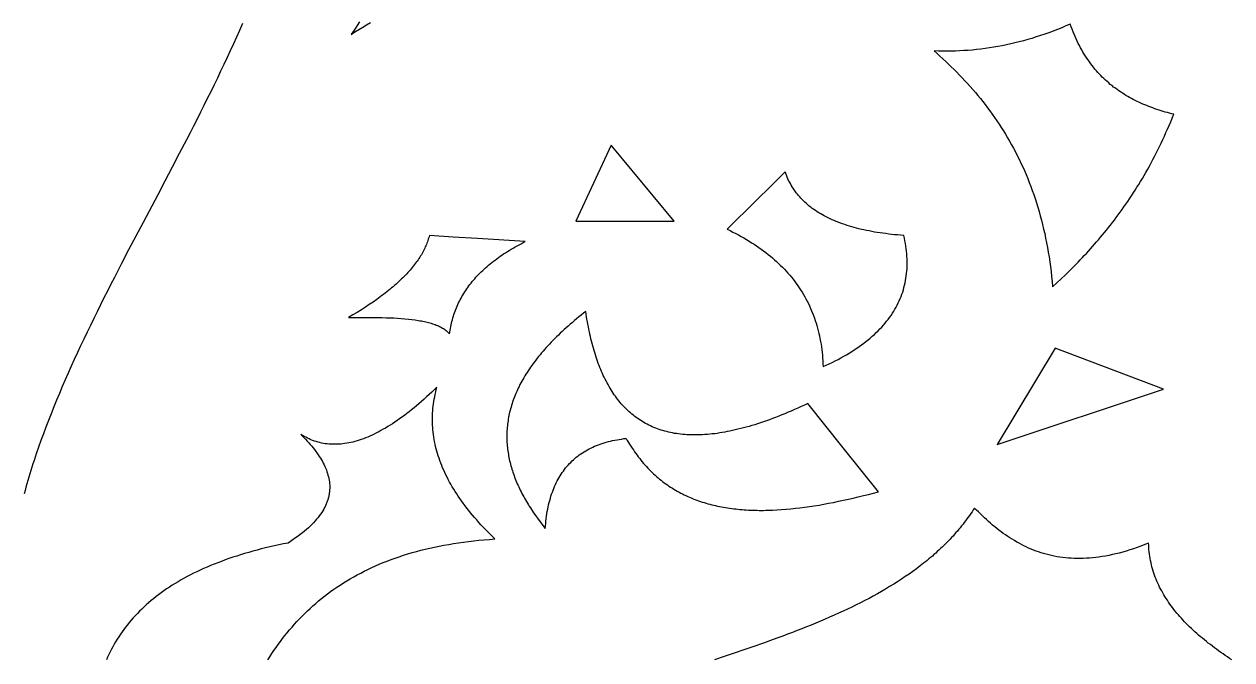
# Model space of a CAD drawing. Extents: x -4113 to -3113, y 1469 to 2469.
# Drawn here: x -3759.7 to -3619.1, y 1704.9 to 1778.9 of the extents above; entities that cross this region are included whole.
import ezdxf

# ---------------------------------------------------------------- set-up
doc = ezdxf.new("R2010")
doc.units = 0
doc.layers.add('PLAN_1', color=18, linetype='CONTINUOUS')

msp = doc.modelspace()

# ---------------------------------------------------------------- linework, layer by layer
at = {"layer": 'PLAN_1'}
for points in [[(-3734.3, 1779), (-3734.64, 1778.21), (-3734.99, 1777.42), (-3735.35, 1776.63), (-3735.71, 1775.83), (-3736.08, 1775.04), (-3736.45, 1774.25), (-3736.83, 1773.45), (-3737.21, 1772.65), (-3737.59, 1771.86), (-3737.98, 1771.06), (-3738.38, 1770.26), (-3738.77, 1769.47), (-3739.17, 1768.67), (-3739.58, 1767.87), (-3739.98, 1767.07), (-3740.39, 1766.27), (-3740.81, 1765.47), (-3741.64, 1763.86), (-3742.47, 1762.26), (-3743.32, 1760.66), (-3744.16, 1759.05), (-3745.86, 1755.84), (-3746.7, 1754.24), (-3747.54, 1752.64), (-3748.37, 1751.04), (-3749.2, 1749.43), (-3749.61, 1748.63), (-3750.01, 1747.84), (-3750.41, 1747.04), (-3750.81, 1746.24), (-3751.21, 1745.44), (-3751.6, 1744.64), (-3751.99, 1743.85), (-3752.38, 1743.05), (-3752.76, 1742.25), (-3753.13, 1741.46), (-3753.5, 1740.67), (-3753.87, 1739.87), (-3754.22, 1739.08), (-3754.58, 1738.29), (-3754.93, 1737.5), (-3755.27, 1736.71), (-3755.6, 1735.92), (-3755.93, 1735.13), (-3756.25, 1734.35), (-3756.57, 1733.56), (-3756.88, 1732.78), (-3757.18, 1732), (-3757.47, 1731.21), (-3757.75, 1730.43), (-3758.03, 1729.65), (-3758.29, 1728.88), (-3758.42, 1728.49), (-3758.55, 1728.1), (-3758.68, 1727.71), (-3758.8, 1727.32), (-3758.92, 1726.94), (-3759.04, 1726.55), (-3759.16, 1726.16), (-3759.27, 1725.78), (-3759.38, 1725.39), (-3759.49, 1725.01), (-3759.6, 1724.62), (-3759.7, 1724.24)], [(-3720.65, 1779.19), (-3721.14, 1778.47), (-3721.65, 1777.74), (-3721.19, 1778.03), (-3720.74, 1778.31), (-3720.29, 1778.59), (-3719.83, 1778.86), (-3719.38, 1779.13)], [(-3731.34, 1704.88), (-3731.1, 1705.24), (-3730.87, 1705.61), (-3730.63, 1705.97), (-3730.38, 1706.32), (-3730.13, 1706.68), (-3729.87, 1707.03), (-3729.61, 1707.37), (-3729.35, 1707.71), (-3729.08, 1708.05), (-3728.8, 1708.38), (-3728.52, 1708.71), (-3728.23, 1709.03), (-3727.94, 1709.35), (-3727.64, 1709.67), (-3727.34, 1709.98), (-3727.04, 1710.28), (-3726.72, 1710.59), (-3726.41, 1710.88), (-3726.08, 1711.18), (-3725.75, 1711.46), (-3725.42, 1711.75), (-3725.08, 1712.03), (-3724.73, 1712.3), (-3724.38, 1712.57), (-3724.02, 1712.84), (-3723.66, 1713.1), (-3723.29, 1713.35), (-3722.91, 1713.6), (-3722.53, 1713.85), (-3722.14, 1714.09), (-3721.74, 1714.32), (-3721.34, 1714.55), (-3720.94, 1714.78), (-3720.52, 1715), (-3720.1, 1715.21), (-3719.68, 1715.42), (-3719.24, 1715.63), (-3718.8, 1715.83), (-3718.36, 1716.02), (-3717.91, 1716.21), (-3717.45, 1716.39), (-3716.98, 1716.57), (-3716.51, 1716.74), (-3716.03, 1716.9), (-3715.54, 1717.06), (-3715.05, 1717.22), (-3714.54, 1717.37), (-3714.04, 1717.51), (-3713.52, 1717.65), (-3713, 1717.78), (-3712.47, 1717.9), (-3711.93, 1718.02), (-3711.39, 1718.13), (-3710.83, 1718.24), (-3710.27, 1718.34), (-3709.71, 1718.44), (-3709.13, 1718.53), (-3708.55, 1718.61), (-3707.96, 1718.68), (-3707.36, 1718.75), (-3706.75, 1718.82), (-3706.14, 1718.87), (-3705.52, 1718.92), (-3704.89, 1718.97), (-3705.17, 1719.24), (-3705.45, 1719.52), (-3705.73, 1719.8), (-3706, 1720.07), (-3706.26, 1720.35), (-3706.52, 1720.63), (-3706.77, 1720.9), (-3707.02, 1721.18), (-3707.26, 1721.46), (-3707.49, 1721.73), (-3707.72, 1722.01), (-3707.94, 1722.29), (-3708.16, 1722.56), (-3708.37, 1722.84), (-3708.58, 1723.12), (-3708.78, 1723.39), (-3708.97, 1723.67), (-3709.16, 1723.94), (-3709.34, 1724.22), (-3709.52, 1724.5), (-3709.69, 1724.77), (-3709.86, 1725.05), (-3710.02, 1725.33), (-3710.17, 1725.6), (-3710.32, 1725.88), (-3710.47, 1726.15), (-3710.6, 1726.43), (-3710.73, 1726.71), (-3710.86, 1726.98), (-3710.98, 1727.26), (-3711.09, 1727.54), (-3711.2, 1727.81), (-3711.3, 1728.09), (-3711.4, 1728.36), (-3711.49, 1728.64), (-3711.58, 1728.92), (-3711.66, 1729.19), (-3711.73, 1729.47), (-3711.8, 1729.74), (-3711.86, 1730.02), (-3711.92, 1730.3), (-3711.97, 1730.57), (-3712.02, 1730.85), (-3712.06, 1731.12), (-3712.09, 1731.4), (-3712.12, 1731.68), (-3712.14, 1731.95), (-3712.16, 1732.23), (-3712.17, 1732.5), (-3712.17, 1732.78), (-3712.17, 1733.06), (-3712.17, 1733.33), (-3712.16, 1733.61), (-3712.14, 1733.88), (-3712.12, 1734.16), (-3712.09, 1734.43), (-3712.05, 1734.71), (-3712.01, 1734.99), (-3711.97, 1735.26), (-3711.91, 1735.54), (-3711.86, 1735.81), (-3711.79, 1736.09), (-3711.72, 1736.37), (-3711.65, 1736.64), (-3711.95, 1736.35), (-3712.25, 1736.07), (-3712.55, 1735.79), (-3712.85, 1735.51), (-3713.14, 1735.25), (-3713.44, 1734.99), (-3713.73, 1734.74), (-3714.02, 1734.49), (-3714.31, 1734.25), (-3714.59, 1734.02), (-3714.88, 1733.79), (-3715.16, 1733.57), (-3715.44, 1733.36), (-3715.72, 1733.15), (-3716, 1732.95), (-3716.28, 1732.76), (-3716.55, 1732.57), (-3716.82, 1732.39), (-3717.09, 1732.22), (-3717.36, 1732.05), (-3717.63, 1731.89), (-3717.9, 1731.74), (-3718.16, 1731.59), (-3718.42, 1731.45), (-3718.68, 1731.31), (-3718.94, 1731.18), (-3719.2, 1731.06), (-3719.46, 1730.95), (-3719.71, 1730.84), (-3719.96, 1730.73), (-3720.21, 1730.64), (-3720.46, 1730.55), (-3720.71, 1730.47), (-3720.95, 1730.39), (-3721.2, 1730.32), (-3721.44, 1730.26), (-3721.68, 1730.2), (-3721.92, 1730.15), (-3722.15, 1730.11), (-3722.39, 1730.07), (-3722.62, 1730.04), (-3722.85, 1730.02), (-3723.08, 1730), (-3723.31, 1729.99), (-3723.54, 1729.99), (-3723.76, 1729.99), (-3723.98, 1730), (-3724.2, 1730.01), (-3724.42, 1730.04), (-3724.64, 1730.06), (-3724.86, 1730.1), (-3725.07, 1730.14), (-3725.28, 1730.19), (-3725.49, 1730.25), (-3725.7, 1730.31), (-3725.91, 1730.37), (-3726.12, 1730.45), (-3726.32, 1730.53), (-3726.52, 1730.62), (-3726.72, 1730.71), (-3726.92, 1730.81), (-3727.12, 1730.92), (-3727.31, 1731.03), (-3727.51, 1731.15), (-3727.31, 1730.96), (-3727.11, 1730.76), (-3726.92, 1730.56), (-3726.74, 1730.36), (-3726.56, 1730.16), (-3726.39, 1729.97), (-3726.22, 1729.77), (-3726.06, 1729.57), (-3725.9, 1729.37), (-3725.75, 1729.17), (-3725.61, 1728.98), (-3725.47, 1728.78), (-3725.34, 1728.58), (-3725.22, 1728.38), (-3725.1, 1728.18), (-3724.98, 1727.99), (-3724.88, 1727.79), (-3724.78, 1727.59), (-3724.69, 1727.39), (-3724.6, 1727.19), (-3724.52, 1727), (-3724.45, 1726.8), (-3724.38, 1726.6), (-3724.33, 1726.4), (-3724.28, 1726.2), (-3724.23, 1726.01), (-3724.2, 1725.81), (-3724.17, 1725.61), (-3724.15, 1725.41), (-3724.13, 1725.21), (-3724.13, 1725.02), (-3724.13, 1724.82), (-3724.14, 1724.72), (-3724.14, 1724.62), (-3724.15, 1724.52), (-3724.16, 1724.42), (-3724.18, 1724.32), (-3724.19, 1724.23), (-3724.21, 1724.13), (-3724.23, 1724.03), (-3724.25, 1723.93), (-3724.27, 1723.83), (-3724.3, 1723.73), (-3724.32, 1723.63), (-3724.35, 1723.53), (-3724.38, 1723.43), (-3724.42, 1723.34), (-3724.45, 1723.24), (-3724.49, 1723.14), (-3724.53, 1723.04), (-3724.58, 1722.94), (-3724.62, 1722.84), (-3724.67, 1722.74), (-3724.72, 1722.64), (-3724.77, 1722.54), (-3724.82, 1722.45), (-3724.94, 1722.25), (-3725.06, 1722.05), (-3725.2, 1721.85), (-3725.34, 1721.65), (-3725.49, 1721.46), (-3725.65, 1721.26), (-3725.82, 1721.06), (-3726.01, 1720.86), (-3726.2, 1720.67), (-3726.4, 1720.47), (-3726.61, 1720.27), (-3726.83, 1720.07), (-3727.06, 1719.88), (-3727.31, 1719.68), (-3727.56, 1719.48), (-3727.82, 1719.28), (-3728.1, 1719.08), (-3728.38, 1718.89), (-3728.68, 1718.69), (-3728.98, 1718.49), (-3729.52, 1718.38), (-3730.05, 1718.27), (-3730.57, 1718.16), (-3731.09, 1718.04), (-3731.6, 1717.92), (-3732.1, 1717.8), (-3732.59, 1717.67), (-3733.08, 1717.54), (-3733.56, 1717.4), (-3734.04, 1717.27), (-3734.5, 1717.12), (-3734.96, 1716.98), (-3735.42, 1716.83), (-3735.87, 1716.68), (-3736.31, 1716.52), (-3736.74, 1716.36), (-3737.17, 1716.2), (-3737.59, 1716.03), (-3738, 1715.86), (-3738.41, 1715.69), (-3738.81, 1715.52), (-3739.21, 1715.34), (-3739.59, 1715.15), (-3739.98, 1714.97), (-3740.35, 1714.78), (-3740.72, 1714.58), (-3741.08, 1714.39), (-3741.44, 1714.19), (-3741.79, 1713.99), (-3742.13, 1713.78), (-3742.47, 1713.57), (-3742.8, 1713.36), (-3743.12, 1713.14), (-3743.44, 1712.92), (-3743.75, 1712.7), (-3744.05, 1712.47), (-3744.35, 1712.25), (-3744.65, 1712.01), (-3744.93, 1711.78), (-3745.21, 1711.54), (-3745.49, 1711.3), (-3745.75, 1711.05), (-3746.02, 1710.8), (-3746.27, 1710.55), (-3746.52, 1710.3), (-3746.76, 1710.04), (-3747, 1709.78), (-3747.23, 1709.52), (-3747.46, 1709.25), (-3747.68, 1708.98), (-3747.89, 1708.71), (-3748.1, 1708.43), (-3748.3, 1708.15), (-3748.49, 1707.87), (-3748.68, 1707.58), (-3748.87, 1707.29), (-3749.05, 1707), (-3749.22, 1706.71), (-3749.38, 1706.41), (-3749.54, 1706.11), (-3749.7, 1705.81), (-3749.85, 1705.5), (-3749.99, 1705.19), (-3750.13, 1704.88)], [(-3619.1, 1704.88), (-3619.36, 1705.05), (-3619.62, 1705.22), (-3619.88, 1705.4), (-3620.13, 1705.58), (-3620.39, 1705.75), (-3620.64, 1705.93), (-3620.88, 1706.11), (-3621.13, 1706.29), (-3621.37, 1706.47), (-3621.6, 1706.66), (-3621.84, 1706.84), (-3622.07, 1707.02), (-3622.3, 1707.21), (-3622.53, 1707.4), (-3622.75, 1707.58), (-3622.97, 1707.77), (-3623.18, 1707.96), (-3623.4, 1708.16), (-3623.61, 1708.35), (-3623.81, 1708.54), (-3624.02, 1708.74), (-3624.21, 1708.93), (-3624.41, 1709.13), (-3624.6, 1709.33), (-3624.79, 1709.53), (-3624.98, 1709.73), (-3625.16, 1709.93), (-3625.33, 1710.14), (-3625.51, 1710.34), (-3625.68, 1710.55), (-3625.84, 1710.76), (-3626, 1710.97), (-3626.16, 1711.18), (-3626.31, 1711.39), (-3626.46, 1711.6), (-3626.61, 1711.82), (-3626.75, 1712.03), (-3626.89, 1712.25), (-3627.02, 1712.47), (-3627.15, 1712.69), (-3627.27, 1712.91), (-3627.39, 1713.14), (-3627.51, 1713.36), (-3627.62, 1713.59), (-3627.72, 1713.82), (-3627.82, 1714.05), (-3627.92, 1714.28), (-3628.01, 1714.52), (-3628.1, 1714.75), (-3628.18, 1714.99), (-3628.26, 1715.23), (-3628.33, 1715.47), (-3628.4, 1715.71), (-3628.46, 1715.95), (-3628.51, 1716.2), (-3628.57, 1716.45), (-3628.61, 1716.7), (-3628.66, 1716.95), (-3628.69, 1717.2), (-3628.72, 1717.45), (-3628.75, 1717.71), (-3628.77, 1717.97), (-3628.78, 1718.23), (-3628.79, 1718.49), (-3629.24, 1718.31), (-3629.68, 1718.14), (-3630.11, 1717.98), (-3630.54, 1717.83), (-3630.97, 1717.69), (-3631.39, 1717.56), (-3631.8, 1717.44), (-3632.21, 1717.33), (-3632.61, 1717.23), (-3633.01, 1717.14), (-3633.41, 1717.05), (-3633.8, 1716.98), (-3634.18, 1716.91), (-3634.57, 1716.85), (-3634.94, 1716.81), (-3635.31, 1716.77), (-3635.68, 1716.73), (-3636.04, 1716.71), (-3636.4, 1716.69), (-3636.76, 1716.69), (-3637.11, 1716.69), (-3637.45, 1716.69), (-3637.8, 1716.71), (-3638.13, 1716.73), (-3638.47, 1716.76), (-3638.8, 1716.8), (-3639.12, 1716.85), (-3639.45, 1716.9), (-3639.77, 1716.96), (-3640.08, 1717.03), (-3640.39, 1717.1), (-3640.7, 1717.18), (-3641.01, 1717.26), (-3641.31, 1717.36), (-3641.61, 1717.46), (-3641.9, 1717.56), (-3642.19, 1717.67), (-3642.48, 1717.79), (-3642.76, 1717.91), (-3643.05, 1718.04), (-3643.33, 1718.18), (-3643.6, 1718.32), (-3643.88, 1718.46), (-3644.15, 1718.61), (-3644.41, 1718.77), (-3644.68, 1718.93), (-3644.94, 1719.1), (-3645.2, 1719.27), (-3645.46, 1719.44), (-3645.71, 1719.62), (-3645.97, 1719.81), (-3646.22, 1720), (-3646.46, 1720.19), (-3646.71, 1720.39), (-3646.95, 1720.59), (-3647.2, 1720.8), (-3647.44, 1721), (-3647.67, 1721.22), (-3647.91, 1721.43), (-3648.14, 1721.65), (-3648.37, 1721.88), (-3648.61, 1722.11), (-3648.83, 1722.34), (-3649.06, 1722.57), (-3649.2, 1722.35), (-3649.34, 1722.14), (-3649.49, 1721.92), (-3649.64, 1721.71), (-3649.78, 1721.5), (-3649.94, 1721.3), (-3650.09, 1721.09), (-3650.25, 1720.89), (-3650.4, 1720.68), (-3650.56, 1720.48), (-3650.72, 1720.28), (-3650.89, 1720.09), (-3651.05, 1719.89), (-3651.22, 1719.7), (-3651.39, 1719.51), (-3651.56, 1719.31), (-3651.74, 1719.13), (-3651.91, 1718.94), (-3652.09, 1718.75), (-3652.27, 1718.57), (-3652.45, 1718.39), (-3652.64, 1718.2), (-3652.82, 1718.02), (-3653.01, 1717.85), (-3653.2, 1717.67), (-3653.39, 1717.49), (-3653.58, 1717.32), (-3653.78, 1717.15), (-3653.97, 1716.98), (-3654.17, 1716.81), (-3654.37, 1716.64), (-3654.57, 1716.47), (-3654.78, 1716.31), (-3654.98, 1716.14), (-3655.19, 1715.98), (-3655.4, 1715.82), (-3655.61, 1715.66), (-3655.82, 1715.5), (-3656.24, 1715.19), (-3656.68, 1714.88), (-3657.12, 1714.58), (-3657.56, 1714.28), (-3658.02, 1713.98), (-3658.47, 1713.69), (-3658.94, 1713.41), (-3659.41, 1713.13), (-3659.88, 1712.85), (-3660.36, 1712.58), (-3660.84, 1712.32), (-3661.33, 1712.05), (-3661.83, 1711.79), (-3662.33, 1711.54), (-3662.83, 1711.29), (-3663.34, 1711.04), (-3663.85, 1710.79), (-3664.36, 1710.55), (-3664.88, 1710.31), (-3665.41, 1710.08), (-3665.93, 1709.84), (-3666.46, 1709.61), (-3667, 1709.39), (-3667.54, 1709.16), (-3668.08, 1708.94), (-3668.62, 1708.72), (-3669.17, 1708.51), (-3669.72, 1708.29), (-3670.27, 1708.08), (-3670.82, 1707.87), (-3671.38, 1707.66), (-3671.94, 1707.45), (-3672.5, 1707.25), (-3673.63, 1706.84), (-3674.76, 1706.44), (-3675.9, 1706.05), (-3677.04, 1705.65), (-3678.19, 1705.26), (-3679.34, 1704.88)]]:
    msp.add_lwpolyline(points, dxfattribs=at)
for points in [[(-3637.91, 1778.94), (-3638.41, 1778.72), (-3638.9, 1778.52), (-3639.4, 1778.32), (-3639.89, 1778.13), (-3640.39, 1777.94), (-3640.88, 1777.77), (-3641.38, 1777.6), (-3641.87, 1777.44), (-3642.37, 1777.28), (-3642.87, 1777.14), (-3643.36, 1777), (-3643.86, 1776.87), (-3644.35, 1776.74), (-3644.85, 1776.63), (-3645.34, 1776.52), (-3645.84, 1776.42), (-3646.33, 1776.32), (-3646.83, 1776.24), (-3647.32, 1776.16), (-3647.82, 1776.09), (-3648.32, 1776.02), (-3648.81, 1775.97), (-3649.31, 1775.92), (-3649.8, 1775.88), (-3650.3, 1775.85), (-3650.79, 1775.82), (-3651.29, 1775.8), (-3651.78, 1775.79), (-3652.28, 1775.79), (-3652.78, 1775.79), (-3653.27, 1775.8), (-3653.77, 1775.82), (-3653.42, 1775.52), (-3653.08, 1775.22), (-3652.75, 1774.91), (-3652.41, 1774.6), (-3652.08, 1774.29), (-3651.76, 1773.97), (-3651.43, 1773.65), (-3651.11, 1773.33), (-3650.79, 1773.01), (-3650.48, 1772.68), (-3650.17, 1772.35), (-3649.86, 1772.01), (-3649.56, 1771.67), (-3649.26, 1771.33), (-3648.96, 1770.98), (-3648.67, 1770.63), (-3648.38, 1770.28), (-3648.09, 1769.92), (-3647.81, 1769.56), (-3647.53, 1769.19), (-3647.26, 1768.82), (-3646.99, 1768.45), (-3646.72, 1768.07), (-3646.46, 1767.69), (-3646.2, 1767.3), (-3645.95, 1766.91), (-3645.7, 1766.52), (-3645.45, 1766.12), (-3645.21, 1765.71), (-3644.98, 1765.31), (-3644.74, 1764.89), (-3644.52, 1764.48), (-3644.29, 1764.05), (-3644.08, 1763.63), (-3643.86, 1763.2), (-3643.66, 1762.76), (-3643.45, 1762.32), (-3643.25, 1761.87), (-3643.06, 1761.42), (-3642.87, 1760.97), (-3642.69, 1760.5), (-3642.51, 1760.04), (-3642.33, 1759.57), (-3642.16, 1759.09), (-3642, 1758.61), (-3641.84, 1758.12), (-3641.69, 1757.62), (-3641.54, 1757.13), (-3641.4, 1756.62), (-3641.27, 1756.11), (-3641.13, 1755.6), (-3641.01, 1755.07), (-3640.89, 1754.55), (-3640.78, 1754.01), (-3640.67, 1753.48), (-3640.57, 1752.93), (-3640.47, 1752.38), (-3640.38, 1751.82), (-3640.3, 1751.26), (-3640.22, 1750.69), (-3640.14, 1750.12), (-3640.08, 1749.53), (-3640.02, 1748.95), (-3639.97, 1748.35), (-3639.47, 1748.81), (-3638.97, 1749.28), (-3638.47, 1749.75), (-3637.98, 1750.23), (-3637.49, 1750.72), (-3637, 1751.22), (-3636.76, 1751.47), (-3636.52, 1751.72), (-3636.28, 1751.97), (-3636.04, 1752.23), (-3635.8, 1752.49), (-3635.56, 1752.76), (-3635.32, 1753.02), (-3635.08, 1753.29), (-3634.85, 1753.56), (-3634.61, 1753.83), (-3634.38, 1754.11), (-3634.15, 1754.38), (-3633.91, 1754.67), (-3633.68, 1754.95), (-3633.45, 1755.24), (-3633.23, 1755.53), (-3633, 1755.82), (-3632.77, 1756.11), (-3632.55, 1756.41), (-3632.32, 1756.72), (-3632.1, 1757.02), (-3631.88, 1757.33), (-3631.66, 1757.64), (-3631.44, 1757.96), (-3631.22, 1758.28), (-3631, 1758.6), (-3630.78, 1758.93), (-3630.57, 1759.26), (-3630.36, 1759.59), (-3630.15, 1759.93), (-3629.93, 1760.27), (-3629.73, 1760.61), (-3629.52, 1760.96), (-3629.31, 1761.32), (-3629.11, 1761.67), (-3628.9, 1762.04), (-3628.7, 1762.4), (-3628.5, 1762.77), (-3628.3, 1763.15), (-3628.1, 1763.52), (-3627.91, 1763.91), (-3627.71, 1764.29), (-3627.52, 1764.69), (-3627.33, 1765.08), (-3627.14, 1765.48), (-3626.95, 1765.89), (-3626.77, 1766.3), (-3626.58, 1766.72), (-3626.4, 1767.14), (-3626.22, 1767.56), (-3626.04, 1767.99), (-3625.86, 1768.43), (-3626.11, 1768.49), (-3626.36, 1768.56), (-3626.61, 1768.63), (-3626.85, 1768.7), (-3627.09, 1768.77), (-3627.34, 1768.84), (-3627.58, 1768.92), (-3627.82, 1769), (-3628.06, 1769.08), (-3628.29, 1769.17), (-3628.53, 1769.26), (-3628.76, 1769.34), (-3628.99, 1769.44), (-3629.22, 1769.53), (-3629.45, 1769.63), (-3629.68, 1769.73), (-3629.91, 1769.83), (-3630.13, 1769.94), (-3630.35, 1770.05), (-3630.57, 1770.16), (-3630.79, 1770.28), (-3631, 1770.4), (-3631.22, 1770.52), (-3631.43, 1770.64), (-3631.64, 1770.77), (-3631.85, 1770.9), (-3632.06, 1771.04), (-3632.26, 1771.18), (-3632.46, 1771.32), (-3632.66, 1771.46), (-3632.86, 1771.61), (-3633.05, 1771.77), (-3633.25, 1771.92), (-3633.44, 1772.08), (-3633.63, 1772.25), (-3633.81, 1772.41), (-3633.99, 1772.59), (-3634.18, 1772.76), (-3634.35, 1772.94), (-3634.53, 1773.13), (-3634.7, 1773.32), (-3634.87, 1773.51), (-3635.04, 1773.71), (-3635.21, 1773.91), (-3635.37, 1774.11), (-3635.53, 1774.32), (-3635.69, 1774.54), (-3635.84, 1774.76), (-3636, 1774.98), (-3636.15, 1775.21), (-3636.29, 1775.45), (-3636.43, 1775.68), (-3636.58, 1775.93), (-3636.71, 1776.17), (-3636.85, 1776.43), (-3636.98, 1776.69), (-3637.11, 1776.95), (-3637.23, 1777.22), (-3637.35, 1777.49), (-3637.47, 1777.77), (-3637.59, 1778.05), (-3637.7, 1778.34), (-3637.81, 1778.64)], [(-3691.37, 1764.82), (-3695.49, 1755.99), (-3684.02, 1755.99)], [(-3666.69, 1739.04), (-3666.33, 1739.2), (-3665.97, 1739.37), (-3665.62, 1739.54), (-3665.28, 1739.71), (-3664.94, 1739.89), (-3664.61, 1740.07), (-3664.29, 1740.25), (-3663.97, 1740.43), (-3663.67, 1740.61), (-3663.36, 1740.8), (-3663.07, 1740.99), (-3662.78, 1741.18), (-3662.5, 1741.37), (-3662.22, 1741.57), (-3661.96, 1741.77), (-3661.7, 1741.97), (-3661.44, 1742.17), (-3661.2, 1742.37), (-3660.96, 1742.58), (-3660.72, 1742.79), (-3660.5, 1743), (-3660.28, 1743.22), (-3660.07, 1743.43), (-3659.86, 1743.65), (-3659.66, 1743.87), (-3659.47, 1744.1), (-3659.29, 1744.32), (-3659.11, 1744.55), (-3658.94, 1744.78), (-3658.77, 1745.01), (-3658.62, 1745.25), (-3658.46, 1745.49), (-3658.32, 1745.73), (-3658.19, 1745.97), (-3658.06, 1746.21), (-3657.93, 1746.46), (-3657.82, 1746.71), (-3657.71, 1746.96), (-3657.61, 1747.22), (-3657.51, 1747.47), (-3657.42, 1747.73), (-3657.34, 1747.99), (-3657.27, 1748.25), (-3657.2, 1748.52), (-3657.14, 1748.79), (-3657.09, 1749.06), (-3657.04, 1749.33), (-3657, 1749.6), (-3656.97, 1749.88), (-3656.94, 1750.16), (-3656.92, 1750.44), (-3656.91, 1750.73), (-3656.9, 1751.01), (-3656.9, 1751.3), (-3656.91, 1751.59), (-3656.93, 1751.89), (-3656.95, 1752.18), (-3656.98, 1752.48), (-3657.01, 1752.78), (-3657.06, 1753.08), (-3657.11, 1753.39), (-3657.16, 1753.7), (-3657.23, 1754.01), (-3657.3, 1754.32), (-3657.66, 1754.35), (-3658.01, 1754.38), (-3658.36, 1754.41), (-3658.71, 1754.45), (-3659.05, 1754.49), (-3659.39, 1754.53), (-3659.72, 1754.57), (-3660.05, 1754.62), (-3660.38, 1754.67), (-3660.7, 1754.72), (-3661.01, 1754.78), (-3661.32, 1754.84), (-3661.63, 1754.9), (-3661.93, 1754.96), (-3662.22, 1755.03), (-3662.51, 1755.1), (-3662.8, 1755.17), (-3663.08, 1755.25), (-3663.36, 1755.33), (-3663.63, 1755.41), (-3663.9, 1755.49), (-3664.17, 1755.58), (-3664.42, 1755.67), (-3664.68, 1755.76), (-3664.93, 1755.85), (-3665.17, 1755.95), (-3665.41, 1756.05), (-3665.65, 1756.16), (-3665.88, 1756.26), (-3666.11, 1756.37), (-3666.33, 1756.48), (-3666.55, 1756.6), (-3666.76, 1756.71), (-3666.97, 1756.83), (-3667.18, 1756.96), (-3667.37, 1757.08), (-3667.57, 1757.21), (-3667.76, 1757.34), (-3667.95, 1757.48), (-3668.13, 1757.61), (-3668.3, 1757.75), (-3668.47, 1757.89), (-3668.64, 1758.04), (-3668.8, 1758.19), (-3668.96, 1758.34), (-3669.12, 1758.49), (-3669.27, 1758.65), (-3669.41, 1758.81), (-3669.55, 1758.97), (-3669.68, 1759.13), (-3669.82, 1759.3), (-3669.94, 1759.47), (-3670.06, 1759.64), (-3670.18, 1759.82), (-3670.29, 1760), (-3670.4, 1760.18), (-3670.5, 1760.36), (-3670.6, 1760.55), (-3670.7, 1760.74), (-3670.79, 1760.93), (-3670.87, 1761.13), (-3670.95, 1761.33), (-3671.03, 1761.53), (-3671.1, 1761.73), (-3672.79, 1760.06), (-3674.48, 1758.39), (-3677.86, 1755.04), (-3677.52, 1754.88), (-3677.19, 1754.72), (-3676.86, 1754.55), (-3676.54, 1754.38), (-3676.23, 1754.2), (-3675.91, 1754.03), (-3675.61, 1753.85), (-3675.31, 1753.67), (-3675.01, 1753.48), (-3674.72, 1753.3), (-3674.44, 1753.11), (-3674.16, 1752.91), (-3673.88, 1752.72), (-3673.61, 1752.52), (-3673.35, 1752.32), (-3673.09, 1752.11), (-3672.83, 1751.91), (-3672.58, 1751.7), (-3672.34, 1751.49), (-3672.1, 1751.27), (-3671.87, 1751.05), (-3671.64, 1750.83), (-3671.41, 1750.61), (-3671.2, 1750.38), (-3670.98, 1750.15), (-3670.78, 1749.92), (-3670.57, 1749.69), (-3670.37, 1749.45), (-3670.18, 1749.21), (-3669.99, 1748.97), (-3669.81, 1748.72), (-3669.64, 1748.47), (-3669.46, 1748.22), (-3669.3, 1747.97), (-3669.14, 1747.71), (-3668.98, 1747.45), (-3668.83, 1747.19), (-3668.68, 1746.92), (-3668.54, 1746.65), (-3668.4, 1746.38), (-3668.27, 1746.11), (-3668.15, 1745.83), (-3668.03, 1745.55), (-3667.91, 1745.27), (-3667.8, 1744.99), (-3667.7, 1744.7), (-3667.6, 1744.41), (-3667.5, 1744.11), (-3667.42, 1743.82), (-3667.33, 1743.52), (-3667.25, 1743.22), (-3667.18, 1742.91), (-3667.11, 1742.61), (-3667.05, 1742.3), (-3666.99, 1741.98), (-3666.93, 1741.67), (-3666.89, 1741.35), (-3666.84, 1741.03), (-3666.81, 1740.7), (-3666.77, 1740.38), (-3666.75, 1740.05), (-3666.72, 1739.71), (-3666.71, 1739.38)], [(-3701.36, 1753.61), (-3706.94, 1753.96), (-3709.74, 1754.14), (-3712.53, 1754.32), (-3712.57, 1754.17), (-3712.61, 1754.02), (-3712.65, 1753.87), (-3712.7, 1753.72), (-3712.75, 1753.57), (-3712.81, 1753.42), (-3712.87, 1753.27), (-3712.93, 1753.13), (-3713, 1752.98), (-3713.07, 1752.83), (-3713.14, 1752.68), (-3713.21, 1752.53), (-3713.29, 1752.38), (-3713.38, 1752.23), (-3713.46, 1752.08), (-3713.55, 1751.93), (-3713.65, 1751.78), (-3713.74, 1751.64), (-3713.84, 1751.49), (-3713.95, 1751.34), (-3714.05, 1751.19), (-3714.17, 1751.04), (-3714.28, 1750.89), (-3714.4, 1750.74), (-3714.52, 1750.59), (-3714.64, 1750.44), (-3714.77, 1750.29), (-3714.9, 1750.14), (-3715.04, 1750), (-3715.17, 1749.85), (-3715.32, 1749.7), (-3715.46, 1749.55), (-3715.61, 1749.4), (-3715.76, 1749.25), (-3715.92, 1749.1), (-3716.08, 1748.95), (-3716.24, 1748.8), (-3716.4, 1748.65), (-3716.57, 1748.5), (-3716.75, 1748.35), (-3716.92, 1748.21), (-3717.1, 1748.06), (-3717.28, 1747.91), (-3717.47, 1747.76), (-3717.66, 1747.61), (-3717.85, 1747.46), (-3718.05, 1747.31), (-3718.25, 1747.16), (-3718.46, 1747.01), (-3718.66, 1746.86), (-3719.09, 1746.56), (-3719.53, 1746.26), (-3719.98, 1745.96), (-3720.44, 1745.66), (-3720.92, 1745.36), (-3721.42, 1745.06), (-3721.93, 1744.76), (-3720.92, 1744.78), (-3720.43, 1744.78), (-3719.93, 1744.78), (-3719.45, 1744.78), (-3718.97, 1744.77), (-3718.49, 1744.77), (-3718.02, 1744.76), (-3717.56, 1744.74), (-3717.11, 1744.73), (-3716.66, 1744.71), (-3716.23, 1744.68), (-3715.8, 1744.65), (-3715.38, 1744.62), (-3714.97, 1744.58), (-3714.58, 1744.53), (-3714.19, 1744.48), (-3713.82, 1744.42), (-3713.64, 1744.39), (-3713.46, 1744.36), (-3713.29, 1744.33), (-3713.11, 1744.29), (-3712.95, 1744.25), (-3712.78, 1744.22), (-3712.62, 1744.17), (-3712.46, 1744.13), (-3712.31, 1744.09), (-3712.16, 1744.04), (-3712.01, 1743.99), (-3711.87, 1743.94), (-3711.73, 1743.89), (-3711.6, 1743.84), (-3711.47, 1743.78), (-3711.34, 1743.72), (-3711.22, 1743.66), (-3711.1, 1743.6), (-3710.99, 1743.54), (-3710.88, 1743.47), (-3710.77, 1743.4), (-3710.67, 1743.33), (-3710.58, 1743.26), (-3710.49, 1743.18), (-3710.4, 1743.11), (-3710.32, 1743.03), (-3710.25, 1742.94), (-3710.18, 1742.86), (-3710.15, 1743.07), (-3710.11, 1743.28), (-3710.08, 1743.49), (-3710.04, 1743.7), (-3710, 1743.9), (-3709.95, 1744.11), (-3709.9, 1744.31), (-3709.85, 1744.51), (-3709.79, 1744.71), (-3709.73, 1744.91), (-3709.67, 1745.11), (-3709.6, 1745.31), (-3709.53, 1745.5), (-3709.45, 1745.7), (-3709.38, 1745.89), (-3709.3, 1746.08), (-3709.21, 1746.27), (-3709.12, 1746.46), (-3709.03, 1746.65), (-3708.94, 1746.83), (-3708.84, 1747.02), (-3708.74, 1747.2), (-3708.63, 1747.38), (-3708.52, 1747.56), (-3708.41, 1747.74), (-3708.3, 1747.92), (-3708.18, 1748.09), (-3708.06, 1748.27), (-3707.93, 1748.44), (-3707.8, 1748.61), (-3707.67, 1748.78), (-3707.53, 1748.95), (-3707.39, 1749.12), (-3707.25, 1749.28), (-3707.1, 1749.45), (-3706.95, 1749.61), (-3706.8, 1749.77), (-3706.64, 1749.93), (-3706.48, 1750.09), (-3706.32, 1750.25), (-3706.15, 1750.4), (-3705.98, 1750.56), (-3705.81, 1750.71), (-3705.63, 1750.87), (-3705.45, 1751.02), (-3705.26, 1751.16), (-3705.07, 1751.31), (-3704.88, 1751.46), (-3704.69, 1751.6), (-3704.49, 1751.75), (-3704.29, 1751.89), (-3704.08, 1752.03), (-3703.88, 1752.17), (-3703.66, 1752.31), (-3703.45, 1752.44), (-3703.23, 1752.58), (-3703.01, 1752.71), (-3702.78, 1752.85), (-3702.55, 1752.98), (-3702.32, 1753.11), (-3702.09, 1753.24), (-3701.85, 1753.36), (-3701.61, 1753.49)], [(-3694.32, 1745.47), (-3694.59, 1745.26), (-3694.86, 1745.04), (-3695.12, 1744.83), (-3695.38, 1744.62), (-3695.63, 1744.41), (-3695.88, 1744.19), (-3696.13, 1743.98), (-3696.37, 1743.77), (-3696.61, 1743.56), (-3696.84, 1743.35), (-3697.07, 1743.14), (-3697.29, 1742.93), (-3697.51, 1742.72), (-3697.72, 1742.51), (-3697.93, 1742.3), (-3698.14, 1742.09), (-3698.34, 1741.88), (-3698.54, 1741.67), (-3698.73, 1741.46), (-3698.92, 1741.25), (-3699.11, 1741.04), (-3699.29, 1740.84), (-3699.47, 1740.63), (-3699.64, 1740.42), (-3699.81, 1740.21), (-3699.98, 1740.01), (-3700.14, 1739.8), (-3700.29, 1739.59), (-3700.45, 1739.39), (-3700.59, 1739.18), (-3700.74, 1738.98), (-3700.88, 1738.77), (-3701.02, 1738.57), (-3701.15, 1738.36), (-3701.28, 1738.16), (-3701.41, 1737.96), (-3701.53, 1737.75), (-3701.64, 1737.55), (-3701.76, 1737.35), (-3701.87, 1737.14), (-3701.98, 1736.94), (-3702.08, 1736.74), (-3702.18, 1736.54), (-3702.27, 1736.33), (-3702.36, 1736.13), (-3702.45, 1735.93), (-3702.54, 1735.73), (-3702.62, 1735.53), (-3702.69, 1735.33), (-3702.77, 1735.13), (-3702.84, 1734.93), (-3702.9, 1734.73), (-3702.96, 1734.53), (-3703.02, 1734.33), (-3703.08, 1734.13), (-3703.13, 1733.93), (-3703.18, 1733.73), (-3703.23, 1733.53), (-3703.27, 1733.34), (-3703.31, 1733.14), (-3703.34, 1732.94), (-3703.37, 1732.74), (-3703.4, 1732.55), (-3703.43, 1732.35), (-3703.45, 1732.15), (-3703.47, 1731.96), (-3703.48, 1731.76), (-3703.49, 1731.56), (-3703.5, 1731.37), (-3703.51, 1731.17), (-3703.51, 1730.98), (-3703.51, 1730.78), (-3703.51, 1730.59), (-3703.5, 1730.39), (-3703.49, 1730.2), (-3703.48, 1730), (-3703.46, 1729.81), (-3703.44, 1729.61), (-3703.42, 1729.42), (-3703.39, 1729.23), (-3703.37, 1729.03), (-3703.33, 1728.84), (-3703.3, 1728.65), (-3703.26, 1728.46), (-3703.22, 1728.26), (-3703.18, 1728.07), (-3703.13, 1727.88), (-3703.09, 1727.69), (-3703.03, 1727.5), (-3702.98, 1727.3), (-3702.92, 1727.11), (-3702.86, 1726.92), (-3702.8, 1726.73), (-3702.74, 1726.54), (-3702.67, 1726.35), (-3702.6, 1726.16), (-3702.52, 1725.97), (-3702.45, 1725.78), (-3702.37, 1725.59), (-3702.29, 1725.4), (-3702.2, 1725.21), (-3702.12, 1725.02), (-3702.03, 1724.83), (-3701.94, 1724.65), (-3701.84, 1724.46), (-3701.75, 1724.27), (-3701.65, 1724.08), (-3701.54, 1723.89), (-3701.44, 1723.7), (-3701.33, 1723.52), (-3701.23, 1723.33), (-3701.11, 1723.14), (-3701, 1722.96), (-3700.89, 1722.77), (-3700.77, 1722.58), (-3700.65, 1722.39), (-3700.4, 1722.02), (-3700.14, 1721.65), (-3699.88, 1721.28), (-3699.6, 1720.91), (-3699.32, 1720.54), (-3699.03, 1720.17), (-3699.01, 1720.47), (-3698.98, 1720.76), (-3698.95, 1721.05), (-3698.92, 1721.33), (-3698.88, 1721.61), (-3698.84, 1721.88), (-3698.8, 1722.16), (-3698.75, 1722.42), (-3698.7, 1722.69), (-3698.64, 1722.94), (-3698.58, 1723.2), (-3698.51, 1723.45), (-3698.44, 1723.7), (-3698.37, 1723.94), (-3698.29, 1724.18), (-3698.21, 1724.41), (-3698.13, 1724.64), (-3698.04, 1724.86), (-3697.95, 1725.08), (-3697.85, 1725.3), (-3697.75, 1725.51), (-3697.64, 1725.72), (-3697.54, 1725.93), (-3697.42, 1726.13), (-3697.31, 1726.32), (-3697.18, 1726.51), (-3697.06, 1726.7), (-3696.93, 1726.88), (-3696.8, 1727.06), (-3696.66, 1727.24), (-3696.52, 1727.41), (-3696.37, 1727.57), (-3696.23, 1727.74), (-3696.07, 1727.89), (-3695.92, 1728.05), (-3695.75, 1728.2), (-3695.59, 1728.34), (-3695.42, 1728.48), (-3695.25, 1728.62), (-3695.07, 1728.75), (-3694.89, 1728.88), (-3694.7, 1729.01), (-3694.51, 1729.13), (-3694.32, 1729.24), (-3694.12, 1729.35), (-3693.92, 1729.46), (-3693.72, 1729.56), (-3693.51, 1729.66), (-3693.29, 1729.76), (-3693.08, 1729.85), (-3692.85, 1729.93), (-3692.63, 1730.02), (-3692.4, 1730.1), (-3692.17, 1730.17), (-3691.93, 1730.24), (-3691.69, 1730.3), (-3691.44, 1730.37), (-3691.19, 1730.42), (-3690.94, 1730.48), (-3690.68, 1730.52), (-3690.42, 1730.57), (-3690.15, 1730.61), (-3689.88, 1730.65), (-3689.61, 1730.68), (-3689.48, 1730.44), (-3689.34, 1730.21), (-3689.21, 1729.99), (-3689.07, 1729.77), (-3688.93, 1729.55), (-3688.78, 1729.34), (-3688.64, 1729.13), (-3688.49, 1728.92), (-3688.35, 1728.72), (-3688.2, 1728.52), (-3688.04, 1728.32), (-3687.89, 1728.13), (-3687.74, 1727.94), (-3687.58, 1727.75), (-3687.42, 1727.57), (-3687.26, 1727.39), (-3687.09, 1727.22), (-3686.93, 1727.05), (-3686.76, 1726.88), (-3686.59, 1726.72), (-3686.42, 1726.56), (-3686.25, 1726.4), (-3686.08, 1726.24), (-3685.9, 1726.09), (-3685.73, 1725.95), (-3685.55, 1725.8), (-3685.37, 1725.66), (-3685.18, 1725.52), (-3685, 1725.39), (-3684.81, 1725.26), (-3684.63, 1725.13), (-3684.44, 1725), (-3684.24, 1724.88), (-3684.05, 1724.76), (-3683.86, 1724.65), (-3683.66, 1724.54), (-3683.46, 1724.43), (-3683.27, 1724.32), (-3683.07, 1724.22), (-3682.86, 1724.12), (-3682.66, 1724.02), (-3682.45, 1723.92), (-3682.25, 1723.83), (-3682.04, 1723.74), (-3681.83, 1723.66), (-3681.62, 1723.57), (-3681.4, 1723.49), (-3681.19, 1723.42), (-3680.97, 1723.34), (-3680.76, 1723.27), (-3680.54, 1723.2), (-3680.32, 1723.14), (-3680.1, 1723.07), (-3679.87, 1723.01), (-3679.65, 1722.95), (-3679.42, 1722.9), (-3679.2, 1722.85), (-3678.97, 1722.8), (-3678.74, 1722.75), (-3678.51, 1722.7), (-3678.27, 1722.66), (-3678.04, 1722.62), (-3677.8, 1722.58), (-3677.57, 1722.55), (-3677.33, 1722.51), (-3677.09, 1722.48), (-3676.85, 1722.46), (-3676.61, 1722.43), (-3676.37, 1722.41), (-3676.12, 1722.39), (-3675.88, 1722.37), (-3675.63, 1722.35), (-3675.38, 1722.34), (-3675.13, 1722.33), (-3674.88, 1722.32), (-3674.63, 1722.31), (-3674.38, 1722.31), (-3674.12, 1722.3), (-3673.87, 1722.3), (-3673.61, 1722.3), (-3673.36, 1722.31), (-3673.1, 1722.31), (-3672.84, 1722.32), (-3672.58, 1722.33), (-3672.06, 1722.36), (-3671.53, 1722.39), (-3671, 1722.43), (-3670.46, 1722.48), (-3669.92, 1722.54), (-3669.38, 1722.6), (-3668.83, 1722.67), (-3668.28, 1722.75), (-3667.72, 1722.83), (-3667.16, 1722.92), (-3666.6, 1723.02), (-3666.04, 1723.12), (-3665.47, 1723.23), (-3664.9, 1723.35), (-3664.32, 1723.47), (-3663.75, 1723.6), (-3663.17, 1723.73), (-3662.59, 1723.86), (-3662, 1724.01), (-3661.41, 1724.15), (-3660.82, 1724.3), (-3660.23, 1724.46), (-3662.29, 1727.03), (-3664.35, 1729.59), (-3668.47, 1734.74), (-3668.86, 1734.56), (-3669.25, 1734.38), (-3669.63, 1734.21), (-3670.01, 1734.04), (-3670.39, 1733.87), (-3670.76, 1733.72), (-3671.13, 1733.56), (-3671.5, 1733.41), (-3671.86, 1733.27), (-3672.22, 1733.13), (-3672.58, 1732.99), (-3672.93, 1732.86), (-3673.28, 1732.74), (-3673.63, 1732.62), (-3673.97, 1732.5), (-3674.31, 1732.39), (-3674.65, 1732.28), (-3674.98, 1732.18), (-3675.31, 1732.08), (-3675.64, 1731.99), (-3675.96, 1731.9), (-3676.28, 1731.82), (-3676.6, 1731.74), (-3676.92, 1731.67), (-3677.23, 1731.6), (-3677.53, 1731.53), (-3677.84, 1731.47), (-3678.14, 1731.41), (-3678.44, 1731.36), (-3678.73, 1731.32), (-3679.02, 1731.27), (-3679.31, 1731.23), (-3679.6, 1731.2), (-3679.88, 1731.17), (-3680.16, 1731.14), (-3680.44, 1731.12), (-3680.71, 1731.11), (-3680.98, 1731.09), (-3681.25, 1731.09), (-3681.51, 1731.08), (-3681.77, 1731.08), (-3682.03, 1731.09), (-3682.29, 1731.1), (-3682.54, 1731.11), (-3682.79, 1731.13), (-3683.03, 1731.15), (-3683.28, 1731.17), (-3683.52, 1731.2), (-3683.75, 1731.24), (-3683.99, 1731.27), (-3684.22, 1731.32), (-3684.45, 1731.36), (-3684.67, 1731.41), (-3684.9, 1731.47), (-3685.12, 1731.52), (-3685.34, 1731.59), (-3685.55, 1731.65), (-3685.76, 1731.72), (-3685.97, 1731.8), (-3686.18, 1731.87), (-3686.38, 1731.96), (-3686.58, 1732.04), (-3686.78, 1732.13), (-3686.97, 1732.23), (-3687.17, 1732.32), (-3687.36, 1732.42), (-3687.54, 1732.53), (-3687.73, 1732.64), (-3687.91, 1732.75), (-3688.09, 1732.87), (-3688.26, 1732.99), (-3688.44, 1733.11), (-3688.61, 1733.24), (-3688.78, 1733.37), (-3688.94, 1733.5), (-3689.11, 1733.64), (-3689.27, 1733.79), (-3689.42, 1733.93), (-3689.58, 1734.08), (-3689.73, 1734.23), (-3689.88, 1734.39), (-3690.03, 1734.55), (-3690.18, 1734.71), (-3690.32, 1734.88), (-3690.46, 1735.05), (-3690.6, 1735.23), (-3690.73, 1735.4), (-3690.87, 1735.59), (-3691, 1735.77), (-3691.12, 1735.96), (-3691.25, 1736.15), (-3691.37, 1736.34), (-3691.49, 1736.54), (-3691.61, 1736.74), (-3691.73, 1736.95), (-3691.84, 1737.16), (-3691.95, 1737.37), (-3692.06, 1737.58), (-3692.17, 1737.8), (-3692.28, 1738.02), (-3692.38, 1738.25), (-3692.48, 1738.48), (-3692.58, 1738.71), (-3692.67, 1738.94), (-3692.76, 1739.18), (-3692.86, 1739.42), (-3692.94, 1739.66), (-3693.03, 1739.91), (-3693.11, 1740.16), (-3693.2, 1740.41), (-3693.28, 1740.67), (-3693.35, 1740.93), (-3693.43, 1741.19), (-3693.5, 1741.45), (-3693.58, 1741.72), (-3693.65, 1741.99), (-3693.71, 1742.27), (-3693.78, 1742.54), (-3693.84, 1742.82), (-3693.9, 1743.11), (-3693.96, 1743.39), (-3694.02, 1743.68), (-3694.07, 1743.97), (-3694.13, 1744.27), (-3694.18, 1744.56), (-3694.23, 1744.86), (-3694.27, 1745.17)], [(-3639.67, 1741.19), (-3646.43, 1729.96), (-3627.04, 1736.4)]]:
    msp.add_lwpolyline(points, close=True, dxfattribs=at)

doc.saveas('drawing.dxf')
